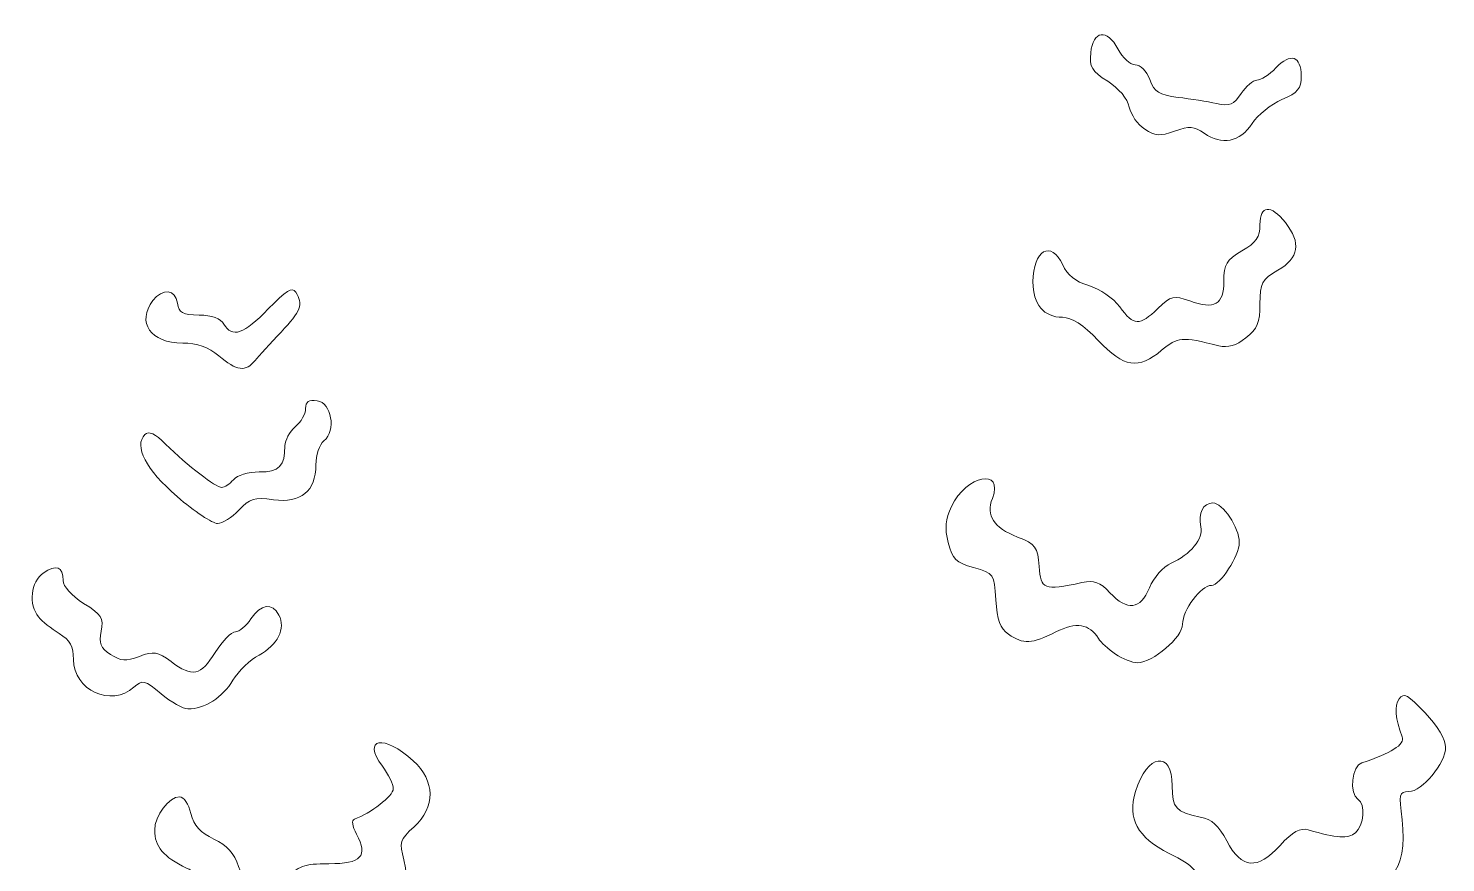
# Model space of a CAD drawing. Header units: millimetres. Extents: x -6423 to -1759, y 6 to 2012.
# Drawn here: x -5829.4 to -5694.1, y 295 to 374.7 of the extents above; entities that cross this region are included whole.
import ezdxf

# ---------------------------------------------------------------- set-up
doc = ezdxf.new("R2010")
doc.units = ezdxf.units.MM
doc.header["$MEASUREMENT"] = 0
doc.layers.add('layer 1', color=7, linetype='Continuous')

msp = doc.modelspace()

# ---------------------------------------------------------------- linework, layer by layer
at = {"layer": 'layer 1', "color": 177, "lineweight": 9}
for points, knots in [([(-5712.5819, 365.5946), (-5713.7323, 363.8334), (-5715.4779, 363.4828), (-5717.1633, 364.6743), (-5717.1633, 364.6743), (-5718.1339, 365.3606), (-5718.5629, 365.3922), (-5719.9738, 364.882), (-5719.9738, 364.882), (-5721.372, 364.3765), (-5721.83, 364.4052), (-5722.8319, 365.0618), (-5722.8319, 365.0618), (-5723.4884, 365.4918), (-5724.1521, 366.4444), (-5724.3073, 367.1785), (-5724.3073, 367.1785), (-5724.4793, 367.9918), (-5725.2829, 368.9561), (-5726.3638, 369.6452), (-5726.3638, 369.6452), (-5727.879, 370.6116), (-5728.1158, 371.0062), (-5727.9857, 372.3491), (-5727.9857, 372.3491), (-5727.7773, 374.4981), (-5726.406, 374.6987), (-5725.3875, 372.7291), (-5725.3875, 372.7291), (-5724.9586, 371.8999), (-5724.2191, 371.2214), (-5723.7437, 371.2214), (-5723.7437, 371.2214), (-5723.2431, 371.2214), (-5722.6539, 370.6233), (-5722.3426, 369.7991), (-5722.3426, 369.7991), (-5721.8914, 368.6033), (-5721.4631, 368.3342), (-5719.6501, 368.1081), (-5719.6501, 368.1081), (-5718.4647, 367.9599), (-5716.8127, 367.6944), (-5715.9796, 367.5175), (-5715.9796, 367.5175), (-5714.7065, 367.2477), (-5714.3314, 367.3998), (-5713.6299, 368.4704), (-5713.6299, 368.4704), (-5713.1704, 369.1712), (-5712.4908, 369.7445), (-5712.1193, 369.7445), (-5712.1193, 369.7445), (-5711.7478, 369.7445), (-5710.9338, 370.2748), (-5710.3102, 370.9225), (-5710.3102, 370.9225), (-5708.8997, 372.3881), (-5707.8943, 372.0655), (-5707.8943, 370.1476), (-5707.8943, 370.1476), (-5707.8943, 368.9273), (-5708.1991, 368.5569), (-5709.7448, 367.8968), (-5709.7448, 367.8968), (-5710.7622, 367.4622), (-5712.0392, 366.4263), (-5712.5819, 365.5946)], [0, 0, 0, 0, 0.05555556, 0.05555556, 0.05555556, 0.05555556, 0.11111111, 0.11111111, 0.11111111, 0.11111111, 0.16666667, 0.16666667, 0.16666667, 0.16666667, 0.22222222, 0.22222222, 0.22222222, 0.22222222, 0.27777778, 0.27777778, 0.27777778, 0.27777778, 0.33333333, 0.33333333, 0.33333333, 0.33333333, 0.38888889, 0.38888889, 0.38888889, 0.38888889, 0.44444444, 0.44444444, 0.44444444, 0.44444444, 0.5, 0.5, 0.5, 0.5, 0.55555556, 0.55555556, 0.55555556, 0.55555556, 0.61111111, 0.61111111, 0.61111111, 0.61111111, 0.66666667, 0.66666667, 0.66666667, 0.66666667, 0.72222222, 0.72222222, 0.72222222, 0.72222222, 0.77777778, 0.77777778, 0.77777778, 0.77777778, 0.83333333, 0.83333333, 0.83333333, 0.83333333, 0.88888889, 0.88888889, 0.88888889, 0.88888889, 1, 1, 1, 1]), ([(-5721.2125, 343.9522), (-5723.4331, 342.0835), (-5724.781, 342.2906), (-5727.2646, 344.8828), (-5727.2646, 344.8828), (-5728.7146, 346.3962), (-5729.793, 347.0981), (-5730.6676, 347.0981), (-5730.6676, 347.0981), (-5732.4639, 347.0981), (-5733.4948, 348.3318), (-5733.4948, 350.4812), (-5733.4948, 350.4812), (-5733.4948, 353.5179), (-5731.7272, 354.5229), (-5730.6534, 352.097), (-5730.6534, 352.097), (-5730.2259, 351.131), (-5729.4545, 350.5223), (-5728.1718, 350.138), (-5728.1718, 350.138), (-5727.109, 349.8193), (-5725.8385, 348.9422), (-5725.211, 348.0928), (-5725.211, 348.0928), (-5723.8596, 346.2657), (-5723.3427, 346.243), (-5721.578, 347.9337), (-5721.578, 347.9337), (-5720.2968, 349.161), (-5720.067, 349.2163), (-5718.5373, 348.6632), (-5718.5373, 348.6632), (-5716.1554, 347.8018), (-5715.279, 348.3091), (-5715.279, 350.5485), (-5715.279, 350.5485), (-5715.279, 352.1612), (-5715.044, 352.555), (-5713.5561, 353.4332), (-5713.5561, 353.4332), (-5712.1888, 354.2397), (-5711.8329, 354.7583), (-5711.8329, 355.9431), (-5711.8329, 355.9431), (-5711.8329, 357.8223), (-5710.7966, 357.906), (-5709.407, 356.1395), (-5709.407, 356.1395), (-5707.8744, 354.1911), (-5708.0917, 352.7848), (-5710.11, 351.5943), (-5710.11, 351.5943), (-5711.6698, 350.674), (-5711.8329, 350.3695), (-5711.8329, 348.3814), (-5711.8329, 348.3814), (-5711.8329, 346.5759), (-5712.0722, 345.997), (-5713.1757, 345.1288), (-5713.1757, 345.1288), (-5714.1184, 344.3872), (-5714.8887, 344.1652), (-5715.7605, 344.3843), (-5715.7605, 344.3843), (-5719.3066, 345.2752), (-5719.675, 345.2458), (-5721.2125, 343.9522)], [0, 0, 0, 0, 0.05555556, 0.05555556, 0.05555556, 0.05555556, 0.11111111, 0.11111111, 0.11111111, 0.11111111, 0.16666667, 0.16666667, 0.16666667, 0.16666667, 0.22222222, 0.22222222, 0.22222222, 0.22222222, 0.27777778, 0.27777778, 0.27777778, 0.27777778, 0.33333333, 0.33333333, 0.33333333, 0.33333333, 0.38888889, 0.38888889, 0.38888889, 0.38888889, 0.44444444, 0.44444444, 0.44444444, 0.44444444, 0.5, 0.5, 0.5, 0.5, 0.55555556, 0.55555556, 0.55555556, 0.55555556, 0.61111111, 0.61111111, 0.61111111, 0.61111111, 0.66666667, 0.66666667, 0.66666667, 0.66666667, 0.72222222, 0.72222222, 0.72222222, 0.72222222, 0.77777778, 0.77777778, 0.77777778, 0.77777778, 0.83333333, 0.83333333, 0.83333333, 0.83333333, 0.88888889, 0.88888889, 0.88888889, 0.88888889, 1, 1, 1, 1]), ([(-5807.7304, 342.9688), (-5808.6139, 341.8641), (-5809.4902, 341.9747), (-5811.1908, 343.4059), (-5811.1908, 343.4059), (-5812.2221, 344.2734), (-5813.2391, 344.6367), (-5814.6395, 344.6367), (-5814.6395, 344.6367), (-5817.6854, 344.6367), (-5819.0708, 346.6124), (-5817.4876, 348.698), (-5817.4876, 348.698), (-5816.5722, 349.9037), (-5815.3176, 349.7729), (-5815.1301, 348.452), (-5815.1301, 348.452), (-5814.9989, 347.5292), (-5814.6558, 347.3388), (-5813.0732, 347.3108), (-5813.0732, 347.3108), (-5811.8314, 347.2888), (-5811.0132, 346.9903), (-5810.7101, 346.449), (-5810.7101, 346.449), (-5809.9493, 345.0894), (-5808.7741, 345.4918), (-5806.4652, 347.9014), (-5806.4652, 347.9014), (-5804.7763, 349.664), (-5804.1825, 350.0274), (-5803.8493, 349.5017), (-5803.8493, 349.5017), (-5803.109, 348.3328), (-5803.3462, 347.6883), (-5805.2496, 345.6953), (-5805.2496, 345.6953), (-5806.2649, 344.6321), (-5807.3812, 343.4052), (-5807.7304, 342.9688)], [0, 0, 0, 0, 0.09090909, 0.09090909, 0.09090909, 0.09090909, 0.18181818, 0.18181818, 0.18181818, 0.18181818, 0.27272727, 0.27272727, 0.27272727, 0.27272727, 0.36363636, 0.36363636, 0.36363636, 0.36363636, 0.45454545, 0.45454545, 0.45454545, 0.45454545, 0.54545455, 0.54545455, 0.54545455, 0.54545455, 0.63636364, 0.63636364, 0.63636364, 0.63636364, 0.72727273, 0.72727273, 0.72727273, 0.72727273, 0.81818182, 0.81818182, 0.81818182, 0.81818182, 1, 1, 1, 1]), ([(-5811.3241, 327.4055), (-5811.7952, 327.4055), (-5813.5224, 328.5629), (-5815.162, 329.9774), (-5815.162, 329.9774), (-5818.1555, 332.56), (-5819.3293, 334.815), (-5818.2452, 335.8995), (-5818.2452, 335.8995), (-5817.8804, 336.2643), (-5817.2894, 335.9931), (-5816.2638, 334.9895), (-5816.2638, 334.9895), (-5814.1502, 332.9216), (-5811.4687, 330.8516), (-5810.904, 330.8516), (-5810.904, 330.8516), (-5810.6356, 330.8516), (-5810.1407, 331.1842), (-5809.8036, 331.5901), (-5809.8036, 331.5901), (-5809.4569, 332.0077), (-5808.3838, 332.3289), (-5807.3344, 332.3289), (-5807.3344, 332.3289), (-5805.43, 332.3289), (-5804.8802, 332.8901), (-5804.8802, 334.8353), (-5804.8802, 334.8353), (-5804.8802, 335.3574), (-5804.4374, 336.164), (-5803.8957, 336.6277), (-5803.8957, 336.6277), (-5803.354, 337.0914), (-5802.9112, 337.8798), (-5802.9112, 338.38), (-5802.9112, 338.38), (-5802.9112, 339.0415), (-5802.6092, 339.2468), (-5801.8034, 339.1323), (-5801.8034, 339.1323), (-5800.4194, 338.9359), (-5799.9766, 336.288), (-5801.1628, 335.3036), (-5801.1628, 335.3036), (-5801.5829, 334.9547), (-5801.9264, 333.9213), (-5801.9264, 333.0071), (-5801.9264, 333.0071), (-5801.9264, 330.4968), (-5803.3576, 329.3209), (-5805.9799, 329.6761), (-5805.9799, 329.6761), (-5807.8027, 329.9228), (-5808.2381, 329.7917), (-5809.274, 328.6831), (-5809.274, 328.6831), (-5809.9305, 327.9805), (-5810.8529, 327.4055), (-5811.3241, 327.4055)], [0, 0, 0, 0, 0.0625, 0.0625, 0.0625, 0.0625, 0.125, 0.125, 0.125, 0.125, 0.1875, 0.1875, 0.1875, 0.1875, 0.25, 0.25, 0.25, 0.25, 0.3125, 0.3125, 0.3125, 0.3125, 0.375, 0.375, 0.375, 0.375, 0.4375, 0.4375, 0.4375, 0.4375, 0.5, 0.5, 0.5, 0.5, 0.5625, 0.5625, 0.5625, 0.5625, 0.625, 0.625, 0.625, 0.625, 0.6875, 0.6875, 0.6875, 0.6875, 0.75, 0.75, 0.75, 0.75, 0.8125, 0.8125, 0.8125, 0.8125, 0.875, 0.875, 0.875, 0.875, 1, 1, 1, 1]), ([(-5723.5061, 314.1131), (-5724.0053, 314.1131), (-5724.9618, 314.4875), (-5725.6314, 314.9448), (-5725.6314, 314.9448), (-5726.3007, 315.4025), (-5727.0243, 316.0643), (-5727.2388, 316.4157), (-5727.2388, 316.4157), (-5728.1112, 317.8443), (-5729.3715, 318.0397), (-5731.316, 317.0481), (-5731.316, 317.0481), (-5733.5951, 315.8864), (-5734.4162, 315.8467), (-5735.8214, 316.8308), (-5735.8214, 316.8308), (-5736.6386, 317.4033), (-5736.925, 318.1758), (-5737.0385, 320.1118), (-5737.0385, 320.1118), (-5737.1849, 322.6075), (-5737.2157, 322.6522), (-5739.1563, 323.1925), (-5739.1563, 323.1925), (-5740.8587, 323.6664), (-5741.1876, 323.9898), (-5741.5833, 325.579), (-5741.5833, 325.579), (-5741.93, 326.9722), (-5741.8559, 327.8053), (-5741.278, 329.0174), (-5741.278, 329.0174), (-5739.8359, 332.0414), (-5736.2401, 332.7592), (-5737.3657, 329.7984), (-5737.3657, 329.7984), (-5737.9971, 328.1379), (-5737.2827, 327.0421), (-5734.9635, 326.114), (-5734.9635, 326.114), (-5733.2222, 325.4174), (-5733.0417, 325.1706), (-5732.9056, 323.3009), (-5732.9056, 323.3009), (-5732.7436, 321.0796), (-5732.5061, 320.9899), (-5728.8163, 321.7581), (-5728.8163, 321.7581), (-5727.6305, 322.0052), (-5727.1016, 321.8148), (-5726.1458, 320.7974), (-5726.1458, 320.7974), (-5724.4701, 319.0139), (-5723.2576, 319.1656), (-5722.3788, 321.2685), (-5722.3788, 321.2685), (-5721.9637, 322.2619), (-5721.077, 323.2651), (-5720.3117, 323.6069), (-5720.3117, 323.6069), (-5718.4884, 324.4208), (-5717.2076, 325.9839), (-5717.4625, 327.0839), (-5717.4625, 327.0839), (-5717.7652, 328.3896), (-5717.2728, 329.3748), (-5716.3174, 329.3748), (-5716.3174, 329.3748), (-5715.3889, 329.3748), (-5713.8011, 326.9942), (-5713.8039, 325.6067), (-5713.8039, 325.6067), (-5713.8089, 324.3063), (-5715.6268, 321.4979), (-5716.467, 321.4979), (-5716.467, 321.4979), (-5717.4572, 321.4979), (-5719.2176, 319.1294), (-5719.2176, 317.7975), (-5719.2176, 317.7975), (-5719.2176, 316.5493), (-5722.0534, 314.1131), (-5723.5061, 314.1131)], [0, 0, 0, 0, 0.04545455, 0.04545455, 0.04545455, 0.04545455, 0.09090909, 0.09090909, 0.09090909, 0.09090909, 0.13636364, 0.13636364, 0.13636364, 0.13636364, 0.18181818, 0.18181818, 0.18181818, 0.18181818, 0.22727273, 0.22727273, 0.22727273, 0.22727273, 0.27272727, 0.27272727, 0.27272727, 0.27272727, 0.31818182, 0.31818182, 0.31818182, 0.31818182, 0.36363636, 0.36363636, 0.36363636, 0.36363636, 0.40909091, 0.40909091, 0.40909091, 0.40909091, 0.45454545, 0.45454545, 0.45454545, 0.45454545, 0.5, 0.5, 0.5, 0.5, 0.54545455, 0.54545455, 0.54545455, 0.54545455, 0.59090909, 0.59090909, 0.59090909, 0.59090909, 0.63636364, 0.63636364, 0.63636364, 0.63636364, 0.68181818, 0.68181818, 0.68181818, 0.68181818, 0.72727273, 0.72727273, 0.72727273, 0.72727273, 0.77272727, 0.77272727, 0.77272727, 0.77272727, 0.81818182, 0.81818182, 0.81818182, 0.81818182, 0.86363636, 0.86363636, 0.86363636, 0.86363636, 0.90909091, 0.90909091, 0.90909091, 0.90909091, 1, 1, 1, 1]), ([(-5814.1343, 309.6956), (-5814.5955, 309.7027), (-5815.748, 310.3514), (-5816.696, 311.1374), (-5816.696, 311.1374), (-5818.2881, 312.4572), (-5818.4848, 312.5061), (-5819.2867, 311.7805), (-5819.2867, 311.7805), (-5821.4411, 309.8314), (-5825.0652, 311.4894), (-5825.0652, 314.424), (-5825.0652, 314.424), (-5825.0652, 315.6769), (-5825.3821, 316.2558), (-5826.4191, 316.8982), (-5826.4191, 316.8982), (-5827.1636, 317.3594), (-5828.0498, 318.0712), (-5828.3884, 318.4803), (-5828.3884, 318.4803), (-5829.3672, 319.6637), (-5829.1339, 321.8428), (-5827.9389, 322.6802), (-5827.9389, 322.6802), (-5826.6988, 323.5487), (-5826.0497, 323.3041), (-5826.0497, 321.9673), (-5826.0497, 321.9673), (-5826.0497, 321.3958), (-5825.2701, 320.5258), (-5824.0924, 319.7824), (-5824.0924, 319.7824), (-5822.3656, 318.692), (-5822.1692, 318.3782), (-5822.422, 317.1141), (-5822.422, 317.1141), (-5822.6517, 315.9644), (-5822.4741, 315.5276), (-5821.5215, 314.9037), (-5821.5215, 314.9037), (-5820.5371, 314.2588), (-5820.0684, 314.2266), (-5818.7752, 314.7147), (-5818.7752, 314.7147), (-5817.4011, 315.2334), (-5817.0409, 315.1738), (-5815.7448, 314.2159), (-5815.7448, 314.2159), (-5813.6826, 312.6912), (-5812.9492, 312.8443), (-5811.5265, 315.0976), (-5811.5265, 315.0976), (-5810.843, 316.1806), (-5809.9794, 317.0669), (-5809.6079, 317.0669), (-5809.6079, 317.0669), (-5809.236, 317.0669), (-5808.5692, 317.6206), (-5808.1257, 318.2978), (-5808.1257, 318.2978), (-5807.1838, 319.7353), (-5806.0873, 319.8863), (-5805.4481, 318.6672), (-5805.4481, 318.6672), (-5804.782, 317.3959), (-5805.6012, 315.7517), (-5807.3511, 314.8466), (-5807.3511, 314.8466), (-5808.1966, 314.4095), (-5809.3169, 313.3254), (-5809.8408, 312.4374), (-5809.8408, 312.4374), (-5810.8008, 310.8105), (-5812.5851, 309.6711), (-5814.1343, 309.6956)], [0, 0, 0, 0, 0.05, 0.05, 0.05, 0.05, 0.1, 0.1, 0.1, 0.1, 0.15, 0.15, 0.15, 0.15, 0.2, 0.2, 0.2, 0.2, 0.25, 0.25, 0.25, 0.25, 0.3, 0.3, 0.3, 0.3, 0.35, 0.35, 0.35, 0.35, 0.4, 0.4, 0.4, 0.4, 0.45, 0.45, 0.45, 0.45, 0.5, 0.5, 0.5, 0.5, 0.55, 0.55, 0.55, 0.55, 0.6, 0.6, 0.6, 0.6, 0.65, 0.65, 0.65, 0.65, 0.7, 0.7, 0.7, 0.7, 0.75, 0.75, 0.75, 0.75, 0.8, 0.8, 0.8, 0.8, 0.85, 0.85, 0.85, 0.85, 0.9, 0.9, 0.9, 0.9, 1, 1, 1, 1]), ([(-5710.4595, 289.4506), (-5712.6167, 288.3432), (-5712.147, 288.3322), (-5714.4385, 289.5414), (-5714.4385, 289.5414), (-5715.4652, 290.0834), (-5716.5411, 291.126), (-5716.8293, 291.8581), (-5716.8293, 291.8581), (-5717.828, 294.3946), (-5718.0793, 294.6726), (-5720.485, 295.8974), (-5720.485, 295.8974), (-5723.5434, 297.4547), (-5724.4892, 299.1929), (-5723.7047, 301.8124), (-5723.7047, 301.8124), (-5722.6231, 305.4216), (-5720.2021, 305.7878), (-5720.2021, 302.342), (-5720.2021, 302.342), (-5720.2021, 300.2249), (-5719.8582, 299.8417), (-5717.5376, 299.3702), (-5717.5376, 299.3702), (-5716.4124, 299.1415), (-5715.7541, 298.5544), (-5715.0032, 297.1102), (-5715.0032, 297.1102), (-5713.604, 294.418), (-5712.0732, 294.2815), (-5709.9118, 296.6567), (-5709.9118, 296.6567), (-5708.6767, 298.0142), (-5708.0279, 298.3736), (-5707.2271, 298.145), (-5707.2271, 298.145), (-5704.4701, 297.3565), (-5703.4182, 297.2913), (-5702.7262, 297.8656), (-5702.7262, 297.8656), (-5701.8903, 298.5594), (-5701.7322, 300.6053), (-5702.4791, 301.0668), (-5702.4791, 301.0668), (-5703.3385, 301.5979), (-5703.0563, 304.2712), (-5702.1097, 304.5644), (-5702.1097, 304.5644), (-5699.3644, 305.4138), (-5697.9698, 306.3065), (-5698.2491, 307.0346), (-5698.2491, 307.0346), (-5698.9192, 308.7802), (-5699.0145, 309.9696), (-5698.5405, 310.6669), (-5698.5405, 310.6669), (-5698.1229, 311.2817), (-5697.7099, 311.0583), (-5696.0742, 309.3322), (-5696.0742, 309.3322), (-5694.8763, 308.068), (-5694.1095, 306.7858), (-5694.1095, 306.0466), (-5694.1095, 306.0466), (-5694.1095, 304.5052), (-5696.3539, 301.8053), (-5697.6351, 301.8053), (-5697.6351, 301.8053), (-5698.5313, 301.8053), (-5698.5834, 301.5834), (-5698.2722, 299.0919), (-5698.2722, 299.0919), (-5697.661, 294.2), (-5699.637, 291.9641), (-5703.7096, 292.9404), (-5703.7096, 292.9404), (-5706.5847, 293.6296), (-5706.7683, 293.5828), (-5707.7436, 291.912), (-5707.7436, 291.912), (-5708.2325, 291.0739), (-5709.4548, 289.9664), (-5710.4595, 289.4506)], [0, 0, 0, 0, 0.04545455, 0.04545455, 0.04545455, 0.04545455, 0.09090909, 0.09090909, 0.09090909, 0.09090909, 0.13636364, 0.13636364, 0.13636364, 0.13636364, 0.18181818, 0.18181818, 0.18181818, 0.18181818, 0.22727273, 0.22727273, 0.22727273, 0.22727273, 0.27272727, 0.27272727, 0.27272727, 0.27272727, 0.31818182, 0.31818182, 0.31818182, 0.31818182, 0.36363636, 0.36363636, 0.36363636, 0.36363636, 0.40909091, 0.40909091, 0.40909091, 0.40909091, 0.45454545, 0.45454545, 0.45454545, 0.45454545, 0.5, 0.5, 0.5, 0.5, 0.54545455, 0.54545455, 0.54545455, 0.54545455, 0.59090909, 0.59090909, 0.59090909, 0.59090909, 0.63636364, 0.63636364, 0.63636364, 0.63636364, 0.68181818, 0.68181818, 0.68181818, 0.68181818, 0.72727273, 0.72727273, 0.72727273, 0.72727273, 0.77272727, 0.77272727, 0.77272727, 0.77272727, 0.81818182, 0.81818182, 0.81818182, 0.81818182, 0.86363636, 0.86363636, 0.86363636, 0.86363636, 0.90909091, 0.90909091, 0.90909091, 0.90909091, 1, 1, 1, 1]), ([(-5803.5465, 289.8651), (-5805.0798, 288.0028), (-5806.7807, 287.4796), (-5808.6915, 288.2829), (-5808.6915, 288.2829), (-5809.7738, 288.7381), (-5810.5881, 289.6555), (-5811.378, 291.309), (-5811.378, 291.309), (-5812.1884, 293.006), (-5813.0105, 293.916), (-5814.2637, 294.5035), (-5814.2637, 294.5035), (-5816.4648, 295.5347), (-5817.3114, 296.5422), (-5817.3114, 298.1308), (-5817.3114, 298.1308), (-5817.3114, 299.4932), (-5815.9384, 301.3129), (-5814.9107, 301.3129), (-5814.9107, 301.3129), (-5814.554, 301.3129), (-5814.0776, 300.5929), (-5813.8517, 299.713), (-5813.8517, 299.713), (-5813.5543, 298.5551), (-5812.9502, 297.8794), (-5811.6658, 297.2679), (-5811.6658, 297.2679), (-5810.3924, 296.6621), (-5809.7256, 295.9222), (-5809.3059, 294.6506), (-5809.3059, 294.6506), (-5808.9542, 293.5846), (-5808.2271, 292.6529), (-5807.4823, 292.3137), (-5807.4823, 292.3137), (-5806.3723, 291.8078), (-5806.0976, 291.9131), (-5804.8305, 293.3311), (-5804.8305, 293.3311), (-5803.561, 294.752), (-5803.1395, 294.9129), (-5800.687, 294.9129), (-5800.687, 294.9129), (-5797.583, 294.9129), (-5796.92, 295.6212), (-5798.0456, 297.7345), (-5798.0456, 297.7345), (-5798.4621, 298.5161), (-5798.5352, 299.0773), (-5798.2342, 299.1801), (-5798.2342, 299.1801), (-5796.7339, 299.6906), (-5794.5416, 301.4029), (-5794.5416, 302.0641), (-5794.5416, 302.0641), (-5794.5416, 302.4852), (-5795.011, 303.4644), (-5795.5842, 304.2401), (-5795.5842, 304.2401), (-5797.572, 306.9283), (-5795.43, 307.2966), (-5792.6383, 304.7466), (-5792.6383, 304.7466), (-5790.5194, 302.8114), (-5790.4899, 300.3337), (-5792.5628, 298.4403), (-5792.5628, 298.4403), (-5793.9262, 297.1949), (-5793.9946, 296.9708), (-5793.5263, 295.2752), (-5793.5263, 295.2752), (-5792.3883, 291.1537), (-5795.9767, 288.8427), (-5800.8037, 290.5883), (-5800.8037, 290.5883), (-5802.3469, 291.1463), (-5802.5323, 291.0973), (-5803.5465, 289.8651)], [0, 0, 0, 0, 0.04761905, 0.04761905, 0.04761905, 0.04761905, 0.0952381, 0.0952381, 0.0952381, 0.0952381, 0.14285714, 0.14285714, 0.14285714, 0.14285714, 0.19047619, 0.19047619, 0.19047619, 0.19047619, 0.23809524, 0.23809524, 0.23809524, 0.23809524, 0.28571429, 0.28571429, 0.28571429, 0.28571429, 0.33333333, 0.33333333, 0.33333333, 0.33333333, 0.38095238, 0.38095238, 0.38095238, 0.38095238, 0.42857143, 0.42857143, 0.42857143, 0.42857143, 0.47619048, 0.47619048, 0.47619048, 0.47619048, 0.52380952, 0.52380952, 0.52380952, 0.52380952, 0.57142857, 0.57142857, 0.57142857, 0.57142857, 0.61904762, 0.61904762, 0.61904762, 0.61904762, 0.66666667, 0.66666667, 0.66666667, 0.66666667, 0.71428571, 0.71428571, 0.71428571, 0.71428571, 0.76190476, 0.76190476, 0.76190476, 0.76190476, 0.80952381, 0.80952381, 0.80952381, 0.80952381, 0.85714286, 0.85714286, 0.85714286, 0.85714286, 0.9047619, 0.9047619, 0.9047619, 0.9047619, 1, 1, 1, 1])]:
    msp.add_open_spline(points, degree=3, knots=knots, dxfattribs=at)
for points in [[(-5717.1633, 364.6743), (-5717.1633, 364.6743), (-5717.1633, 364.6743), (-5717.1633, 364.6743)], [(-5727.2646, 344.8828), (-5727.2646, 344.8828), (-5727.2646, 344.8828), (-5727.2646, 344.8828)], [(-5811.1908, 343.4059), (-5811.1908, 343.4059), (-5811.1908, 343.4059), (-5811.1908, 343.4059)], [(-5815.162, 329.9774), (-5815.162, 329.9774), (-5815.162, 329.9774), (-5815.162, 329.9774)], [(-5725.6314, 314.9448), (-5725.6314, 314.9448), (-5725.6314, 314.9448), (-5725.6314, 314.9448)], [(-5816.696, 311.1374), (-5816.696, 311.1374), (-5816.696, 311.1374), (-5816.696, 311.1374)]]:
    msp.add_open_spline(points, degree=3, dxfattribs=at)

doc.saveas('drawing.dxf')
